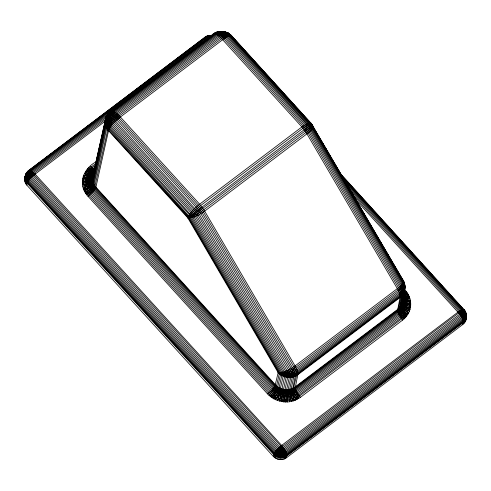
<?xml version="1.0" encoding="UTF-8"?>
<svg xmlns="http://www.w3.org/2000/svg" width="491" height="491" viewBox="0 0 491 491"><rect width="100%" height="100%" fill="white"/><g stroke="black" fill="none" stroke-linecap="round" stroke-linejoin="round"><path stroke-width="0.74" d="M405.081 289.991C409.807 295.103 411.955 302.622 410.028 309.391C406.137 308.857 400.073 305.881 402.227 300.995C402.141 304.598 400.239 308.047 397.366 310.195L295.097 387.479C289.224 391.971 280.134 390.885 275.255 385.41L94.456 186.212L93.468 184.475L93.474 183.456L106.117 126.887C107.038 125.518 108.799 127.629 109.554 128.335L190.471 217.82L281.318 373.485L281.779 375.517L279.06 387.694L279.348 388.553L274.954 398.029L273.818 398.845L270.461 396.63L267.552 393.923L87.999 196.32C77.087 184.763 83.224 168.168 96.506 161.649M215.033 33.247L215.334 32.817C220.011 29.963 225.921 31.467 228.972 35.966L310.742 126.334L402.565 283.35C406.223 287.8 404.823 294.293 400.14 297.417L297.877 374.701C292.035 379.15 283.025 378.076 278.17 372.651L187.783 217.863L311.662 124.07L403.093 280.232C407.346 287.075 403.277 295.392 402.025 302.413L400.404 306.384L397.422 309.588L295.159 386.877C289.316 391.327 280.306 390.253 275.451 384.821L93.468 184.475L92.535 181.676L92.376 177.822L105.387 119.786C105.982 110.389 113.624 115.931 116.821 119.957L196.062 207.165L200.021 212.327L291.942 369.735L293.465 373.283L293.949 376.075L291.151 388.952L292.286 394.383L294.005 399.355L295.318 400.22L300.4 397.342L402.663 320.058C406.174 317.401 408.837 313.639 410.028 309.391L409.046 307.789C410.28 301.904 408.389 295.588 404.431 291.114M107.492 114.863L105.761 118.405L92.541 177.773C91.59 181.351 86.686 181.228 83.691 181.431L82.408 180.578L83.814 179.927C86.692 180.007 90.301 180.191 92.376 177.822L93.658 173.642L92.762 175.938L92.376 180.713C90.056 183.499 85.937 184.475 82.463 184.309L83.697 182.934C83.089 174.477 89.319 167.529 96.162 163.485M105.927 117.92C104.27 122.228 105.412 127.304 108.542 130.655L187.783 217.863C194.031 218.133 199.733 214.512 204.698 211.105L306.961 133.822C309.244 131.705 314.67 128.304 312.153 124.745L312.908 125.917M409.445 311.153C406.395 309.778 401.129 307.9 401.65 303.8L405.032 286.922L404.32 282.92L402.233 279.563M291.151 388.952L290.574 389.719C290.746 393.506 291.089 397.863 293.452 400.889L295.318 400.22L295.484 398.753L293.446 393.917L292.513 389.774L295.379 375.505L293.931 370.239L201.328 211.461L197.241 206.128L118 118.92C115.581 116.336 109.315 109.751 107.007 115.815L109.788 112.273C113.685 111.709 116.631 115.538 119.19 117.932L198.432 205.14L202.599 210.571L294.606 368.121L296.208 371.853L296.724 374.799L293.409 388.565C293.373 392.542 296.233 395.746 297.11 399.404L295.484 398.753C286.517 402.835 275.15 400.435 268.565 393.125L89.012 195.522C85.888 192.091 83.893 187.599 83.697 182.934L82.347 182.437L83.691 181.431M355.331 199.236L457.95 312.172C465.658 312.294 469.464 319.322 462.774 324.526L286.456 457.778C282.552 460.736 276.562 460.024 273.315 456.409L26.815 185.125C21.113 177.84 26.275 169.892 35.131 174.139L281.631 445.423C284.338 448.811 288.094 453.113 286.456 457.778M466.143 317.56C467.002 314.743 465.83 311.607 463.872 309.533L461.632 309.889L457.95 312.172L281.631 445.423C278.164 448.363 273.966 451.585 273.315 456.409M93.468 184.475L91.038 187.132L85.52 190.312L84.661 191.533L86.238 191.693L89.638 189.661L92.369 187.409L93.928 185.359L106.774 128.219L107.394 127.918L109.088 129.194L189.262 217.617L280.152 373.313L280.465 374.682L277.568 387.46L275.844 390.959L272.174 396.323L272.094 397.802L273.536 397.225L278.44 388.037L279.06 387.694M273.536 397.225L273.818 398.845L277.525 400.509L283.479 401.859L284.399 400.687L285.4 390.253L285.001 389.584L287.781 376.885L286.738 373.068L195.363 216.396L191.772 211.523L112.531 124.315C110.917 122.805 107.155 118.282 105.184 121.209M465.591 312.718C465.069 309.404 460.018 311.582 457.95 312.172C460.656 315.566 464.412 319.862 462.774 324.526M402.154 302.02L403.89 304.254L409.285 306.304L410.439 307.575C407.027 307.894 400.908 305.359 402.227 300.995M206.754 36.733L207.147 35.99L207.822 35.953L209.234 37.199L208.024 37.868L205.422 37.003L28.687 170.42L26.029 173.532L24.55 179.436M464.959 311.619L464.879 310.735C462.749 309.287 459.981 311.331 457.95 312.172C460.994 315.062 465.456 319.015 463.713 323.704M465.904 319.402L466.002 318.186M464.517 322.753C466.358 318.045 461.233 314.522 457.95 312.172C460.84 312.436 464.437 312.669 466.284 315.228L465.468 318.604L463.185 321.31L286.867 454.556C283.123 457.397 277.372 456.71 274.26 453.242L27.76 181.958C25.587 179.632 24.912 175.987 26.404 173.127C29.165 171.654 32.461 173.084 35.131 174.139L105.289 121.117M87.999 196.32L93.621 190.993L95.898 187.218L108.542 130.655C105.688 127.016 104.669 121.952 106.191 117.552C109.487 116.232 112.371 120.166 114.563 122.124L193.804 209.332L197.357 213.959L289.119 371.098L290.482 374.277L290.924 376.787L288.131 389.59L288.542 390.149L288.61 395.298L289.549 401.761L293.452 400.889L294.005 399.355M311.644 124.456L312.528 125.297L311.969 126.795L307.237 131.496L203.82 209.675C198.923 213.088 193.767 216.789 187.783 217.863C189.999 212.137 195.013 208.012 199.628 204.207L303.07 126.064L308.999 122.928L310.705 122.928L311.472 123.818L231.789 35.96C228.499 34.775 225.314 38.163 222.65 39.716L120.387 116.999C115.772 120.804 110.757 124.929 108.542 130.655C104.687 125.524 104.847 117.791 109.063 113.004C112.494 108.308 117.748 114.372 120.387 116.999L199.628 204.207L203.82 209.675L295.834 367.243L297.442 371L297.963 373.958L295.165 388.209L296.619 392.039L300.4 397.342M212.253 35.327C215.046 31.191 220.361 37.586 222.65 39.716L301.891 126.924L306.083 132.392L398.097 289.954L399.711 293.716L400.226 296.674L397.434 310.926L398.888 314.756L402.663 320.058M288.131 389.59L287.499 390.253L287.358 391.971L287.536 401.957L285.504 401.994L283.479 401.859L282.767 400.515L284.35 390.142L285.001 389.584M284.399 400.687L285.504 401.994L286.044 400.742L286.456 390.29L289.291 377.493L289.187 375.455L288.199 372.687L196.032 214.702L192.754 210.43L113.513 123.223C111.567 121.51 108.308 117.171 105.54 119.344C104.706 123.321 105.939 127.568 108.542 130.655C109.665 124.45 114.698 119.773 119.356 115.913L221.619 38.629C224.129 36.868 230.119 32.431 232.04 36.794M403.357 281.809L403.369 281.453L404.504 284.528M404.013 283.141L403.872 281.92L402.497 280.134M404.369 291.623L404.811 289.659M404.952 288.818L404.756 284.559L403.344 281.257L311.975 124.953L231.016 35.598C227.75 31.553 221.926 30.559 217.139 32.019M82.758 186.163C86.244 185.518 90.276 184.665 92.535 181.676L105.307 124.082C106.786 121.878 109.622 125.285 110.837 126.42L192.306 216.537L283.902 373.498L284.645 376.769L281.926 388.94L282.282 389.713L279.471 401.116L281.14 400.233L286.167 377.168L285.302 373.338L193.497 215.997L190.876 212.591L111.635 125.383C110.211 124.051 106.897 120.062 105.154 122.646L92.511 179.209C90.939 182.308 86.754 182.56 83.697 182.934M313.78 128.083L311.846 124.775L403.295 280.705C403.252 284.228 399.748 286.505 397.348 288.604L295.085 365.893C290.12 369.3 284.418 372.921 278.17 372.651L274.923 386.098L271.498 390.443L267.552 393.923M94.849 167.314C85.489 172.458 83.402 186.212 91.007 193.767L270.559 391.37C277.292 398.925 289.837 400.417 297.951 394.218L400.214 316.934C407.37 311.895 409.058 301.136 403.952 294.066L406.039 293.207L406.339 291.501L404.093 292.483C410.445 299.958 409.089 312.356 400.987 318.021L298.718 395.304C290.089 401.902 276.74 400.312 269.571 392.266L90.025 194.669C81.451 186.175 84.63 170.978 95.211 165.688M92.296 178.779L94.456 186.212L92.179 189.145L87.06 193.031L86.741 194.81L91.093 191.834L95.045 187.034L94.941 186.046L107.897 129.329L188.458 217.789L279.029 372.89L279.256 373.725L276.537 385.895L276.746 386.828C275.445 390.584 272.02 393.131 270.461 396.63L272.174 396.323M25.538 175.287L26.404 173.127M24.642 180.657C24.967 175.594 31.178 174.741 35.131 174.139L31.706 171.114L29.104 170.248C25.587 172.715 25.244 178.172 28.22 181.191L274.727 452.475C277.679 455.758 283.129 456.409 286.676 453.721L462.995 320.47C465.763 318.469 466.732 314.486 465.173 311.441M26.176 174.237C26.674 169.475 32.817 172.636 35.131 174.139C31.663 177.079 27.465 180.301 26.815 185.125M24.924 181.86C25.323 176.864 31.142 175.33 35.131 174.139C32.922 172.261 28.165 168.836 26.459 172.985M25.385 183.02C25.87 178.086 31.209 175.925 35.131 174.139C31.884 173.826 27.011 173.028 25.072 176.337M26.017 184.119C26.588 179.246 31.381 176.515 35.131 174.139C31.7 174.244 26.876 174.145 24.973 177.552L25.808 181.136L27.232 183.241L273.739 454.525C276.985 458.134 282.976 458.852 286.879 455.893L463.197 322.642C465.413 320.961 466.861 317.996 466.284 315.228M94.824 168.431L95.487 165.455M95.825 163.963L96.488 160.987M96.819 159.501L97.488 156.525M97.819 155.033L101.312 139.401M104.141 126.752L104.81 123.775M105.142 122.284L106.301 117.073L107.142 115.901L108.173 115.753L110.291 116.496L113.808 119.147L197.824 211.879L290.543 370.453L291.992 373.841L292.458 376.505L289.665 389.351L289.592 392.714L290.592 398.962L291.525 401.405L292.476 399.852M274.254 457.305C274.991 452.536 278.55 448.878 281.631 445.423C283.908 449.259 286.928 453.819 285.388 458.465M275.316 458.078L276.998 453.046L281.631 445.423C283.399 449.633 285.664 454.371 284.221 459.005M276.482 458.711L277.974 453.574L281.631 445.423L283.436 454.144L282.976 459.386M277.728 459.183L281.631 445.423L282.343 454.316L281.674 459.594M279.023 459.49L281.631 445.423L281.233 454.347L280.349 459.631M409.046 307.789L407.604 312.055L404.124 317.02L404.142 318.837C401.196 316.646 398.76 313.246 398.133 309.563L401.356 295.723L400.84 292.783L399.238 289.046L307.237 131.496L303.07 126.064L223.828 38.857C221.103 36.322 216.703 30.724 212.763 34.321M400.404 306.384L403.203 293.514L402.718 290.721L401.196 287.174L309.275 129.759L305.316 124.604L226.075 37.396C223.153 34.161 218.354 29.503 214.002 33.492C218.139 30.307 222.202 35.469 224.97 38.083L304.211 125.291L308.305 130.618L400.275 288.113L401.847 291.777L402.35 294.661L399.545 307.562C399.557 311.104 402.724 313.694 405.149 315.879L406.708 316.038L406.069 314.663L403.05 312.178L400.932 309.594L400.097 307.372L400.404 306.384L402.117 309.49L407.776 314.492L406.069 314.663M465.155 321.709C467.094 316.965 461.374 313.952 457.95 312.172C460.49 311.779 463.891 310.84 465.928 312.902L466.333 315.081L466.082 313.362L464.596 310.447M465.621 320.586L466.352 316.965M24.648 178.221L25.397 175.913M25.563 174.649C24.66 177.404 25.483 180.535 27.428 182.646L273.929 453.93C277.139 457.508 283.074 458.213 286.934 455.286L463.252 322.041L464.977 320.285L466.069 318.131C464.983 314.7 461.031 313.313 457.95 312.172L461.706 312.153L464.633 312.822L466.198 314.056L466.425 316.302M281.926 388.94L281.282 389.394L277.525 400.509M400.619 306.556L403.909 292.286L403.436 289.616L401.988 286.235L310.134 128.943L306.353 124.02L227.112 36.807C224.872 34.836 221.116 29.834 217.93 32.338M107.867 114.642L108.364 113.66M205.588 37.273L206.024 36.512L207.454 35.88M27.257 172.034L28.687 170.42M86.238 191.693L85.624 193.209L87.06 193.031M95.058 168.352C86.576 173.292 85.011 185.936 91.946 192.84L271.498 390.443C277.826 397.544 289.622 398.95 297.245 393.125L399.508 315.842C405.824 311.362 407.72 302.069 403.706 295.453L406.861 294.539L407.456 293.102L406.039 293.207M83.642 175.158C86.582 175.974 91.799 177.816 93.456 174.139C90.97 176.294 86.901 174.919 84.391 173.452L86.207 172.85L90.632 174.164L93.542 173.679C90.718 178.319 91.688 184.616 95.371 188.501L274.923 386.098C279.901 391.683 289.174 392.788 295.165 388.209L397.434 310.926C400.619 308.557 402.595 304.61 402.393 300.621L404.83 302.413L410.74 303.874L409.408 304.807L405.824 303.984L403.277 302.659L402.233 301.063M210.743 35.659L210.977 35.315L211.253 36.211M276.537 385.895L268.945 395.329L270.891 395.341M311.945 124.432C311.202 127.077 307.2 128.937 305.126 130.968L201.648 209.154L194.062 214.377L187.783 217.863L192.57 212.431L200.745 205.496L304.181 127.347L309.085 124.18L311.398 123.591M405.149 315.879L405.498 317.493C402.172 316.063 399.619 312.429 398.852 308.882L400.097 307.372M209.43 35.696L210.977 35.315M25.82 174.029L27.017 172.12M274.954 398.029L275.635 399.754L276.979 397.544L280.066 389.762L283.178 376.216L282.57 373.547L191.582 217.605L189.379 214.616L110.137 127.408C109.143 126.482 106.835 123.707 105.626 125.5L92.983 182.069L93.081 183.56L90.596 186.083L83.863 189.79L85.52 190.312M94.076 172.85L93.572 173.108C90.043 177.932 90.841 185.015 94.91 189.268L274.463 386.871C279.6 392.634 289.168 393.776 295.355 389.044L397.624 311.76C401.497 308.925 403.534 303.806 402.497 299.093L405.511 300.234L410.329 300.148M109.063 113.004L110.923 111.31M216.451 32.713L218.207 31.946M208.147 35.904L209.767 35.346L210.608 36.886M90.418 166.253L94.61 169.714C87.453 174.679 86.754 185.807 92.824 191.907L272.376 389.51C278.336 396.2 289.445 397.526 296.619 392.039L398.888 314.756C404.455 310.772 406.468 302.769 403.399 296.638L407.579 295.926L408.42 294.778L406.861 294.539M295.484 398.753L296.902 398.048L298.804 398.44L294.766 390.609L294.275 388.05L295.159 386.877M94.192 172.292L93.572 172.396C89.233 177.398 89.792 185.414 94.321 190.103L273.874 387.706C279.232 393.721 289.217 394.911 295.668 389.977L397.931 312.693C402.289 309.526 404.357 303.598 402.755 298.436L406.278 299.019L409.862 298.313L408.181 297.35L403.068 297.626C405.339 303.266 403.271 310.152 398.354 313.694L296.091 390.977C289.309 396.169 278.808 394.917 273.174 388.596L93.621 190.993C88.546 185.788 88.306 176.674 93.591 171.525L94.29 171.592M93.069 175.029C92.615 179.859 86.017 178.258 82.641 178.736L83.814 179.927M92.762 175.938C90.227 178.521 86.195 177.03 83.053 176.92L84.053 178.448M108.057 114.084L109.788 112.273M409.408 303.297L410.617 302.002L404.731 301.228L402.313 299.633M291.55 389.4L292.575 388.399L293.409 388.565M404.124 317.02L296.902 398.048M401.46 304.813L401.11 305.126C401.313 309.14 405.922 310.778 408.69 312.859L406.892 313.387M27.453 171.562L205.005 37.169L206.84 36.408L208.601 37.494M111.445 111.15C105.516 115.569 104.417 124.659 108.542 130.655C108.671 124.155 113.562 118.816 118.319 114.906L220.588 37.623C223.571 35.34 229.223 32.111 231.979 36.322M108.861 113.568L110.187 112.04L214.941 33.044M282.767 400.515L281.46 401.57L281.14 400.233M408.181 297.35L409.224 296.521L407.579 295.926M28.202 171.212L31.252 168.904M36.131 165.215L41.011 161.527M45.896 157.838L51.383 153.689M56.262 150.001L61.148 146.312M66.027 142.623L71.52 138.474M73.957 136.633L75.178 135.706M76.4 134.786L81.279 131.097M86.158 127.408L91.044 123.72M94.094 121.418L95.309 120.491M96.531 119.571L101.41 115.882M106.295 112.194L111.175 108.505M116.054 104.816L121.547 100.667M126.426 96.979L131.306 93.29M136.191 89.601L141.07 85.913M146.557 81.764L151.443 78.075M156.322 74.386L161.201 70.698M166.695 66.549L171.574 62.86M176.453 59.172L181.339 55.483M186.826 51.334L191.097 48.106M196.59 43.957L201.47 40.268M213.186 34.02L31.706 171.114C29.613 172.58 29.411 175.821 31.185 177.619L277.685 448.903C279.44 450.855 282.681 451.241 284.792 449.639L461.11 316.394C463.197 314.927 463.4 311.687 461.632 309.889L345.081 181.627M123.99 102.03L125.211 101.109M134.338 94.211L135.559 93.29M144.078 86.852L145.299 85.931M162.343 73.049L164.773 71.207M182.431 57.87L183.646 56.95M192.165 50.505L193.386 49.591M210.43 36.708L211.646 35.788M107.566 114.986L32.529 171.697C30.921 172.82 30.761 175.312 32.124 176.692L278.624 447.976C279.974 449.48 282.466 449.774 284.086 448.547L460.405 315.296C462.013 314.172 462.166 311.681 460.803 310.3L347.352 185.438M106.596 117.073L33.382 172.402L32.498 173.845L32.707 175.201L279.612 447.074L280.852 447.86L283.313 447.461L459.631 314.215L460.435 313.105L460.515 312.086L459.907 310.821L350.065 189.937M105.639 119.276L34.253 173.225L33.916 174.636L281.251 446.614L282.491 446.411L459.214 312.601L458.95 311.454L351.685 193.405M288.542 390.149L289.665 389.351L290.574 389.719M215.334 32.817L216.255 32.375M219.716 31.762L220.072 31.51C224.068 31.191 228.198 32.394 231.108 35.266M221.245 31.749L223.436 31.584M224.283 32.234C226.91 31.651 229.659 34.069 231.519 35.855C232.096 37.69 228.978 32.203 227.296 32.805C223.902 31.817 220.312 33.198 217.599 35.242L115.336 112.525C110.052 116.643 106.4 123.978 108.542 130.655C104.693 124.469 106.197 115.545 112.065 111.144L214.328 33.861C218.783 29.577 224.958 31.731 228.082 36.334L310.067 126.96L402.006 284.166C405.302 288.174 404.952 293.906 400.226 296.674L297.963 373.958C292.188 378.322 283.295 377.8 278.17 372.651C284.461 374.068 290.795 370.73 295.834 367.243L398.097 289.954C400.84 287.886 406.174 283.006 402.319 279.717M225.756 32.725L226.59 32.48M205.76 36.813L204.704 37.494L205.422 37.003M285.4 390.253L286.572 389.67L287.499 390.253M207.822 35.953L29.626 170.236C26.373 172.513 26.054 177.558 28.809 180.357L275.31 451.634C278.041 454.678 283.086 455.28 286.363 452.788L462.688 319.543C465.934 317.26 466.254 312.215 463.498 309.422M409.285 306.304L410.679 305.733L409.408 304.807M206.024 36.512L206.392 36.371M94.456 186.212L94.941 186.046M282.282 389.713L283.448 389.345L284.35 390.142M207.147 35.99L208.871 35.634L209.909 36.997M206.914 36.279L209.964 35.456M228.665 34.082L229.272 34.069M93.081 183.56L93.474 183.456M93.572 173.108L91.271 173.163L87.03 171.574L85.305 171.819L86.207 172.85M208.344 35.628L211.081 35.426M210.387 36.236L207.257 37.426L30.939 170.672C28.404 172.445 28.159 176.373 30.307 178.546L276.807 449.83C278.931 452.199 282.859 452.665 285.412 450.726L461.73 317.481C464.265 315.707 464.511 311.779 462.362 309.606L342.724 177.932M279.348 388.553L280.459 388.387L281.282 389.394M289.549 401.761L287.536 401.957L286.044 400.742M397.422 309.588L398.133 309.563M211.173 35.726L208.245 36.199L206.558 37.132L30.239 170.377C27.318 172.427 27.036 176.956 29.509 179.467L276.01 450.75C278.465 453.481 282.994 454.022 285.94 451.788L462.258 318.536C465.18 316.492 465.468 311.957 462.988 309.447L342.319 176.643M229.991 35.021L231.292 35.653L231.697 36.463M276.746 386.828L277.746 386.859L278.44 388.037M93.572 172.396L91.068 171.924L87.95 170.359L86.373 170.273L87.03 171.574M210.86 35.395L212.137 35.524M95.045 187.034L95.898 187.218M93.591 171.525L87.588 168.818L87.95 170.359M228.162 33.235L231.273 36.187M224.872 31.952L226.259 32.486M231.924 36.678C229.751 31.534 222.779 33.885 219.563 36.715L117.3 113.998C112.384 117.963 107.793 124.008 108.542 130.655C105.025 124.297 107.007 115.631 112.77 111.279L215.033 33.996C219.471 30.209 226.474 30.755 229.757 35.72L311.288 125.788L402.976 282.589C406.511 286.854 404.467 292.918 400.183 295.803L297.92 373.086C292.249 377.34 283.546 377.456 278.17 372.651C284.381 375.038 291.347 372.172 296.484 368.557L398.747 291.273C402.135 288.904 406.204 283.773 402.737 279.852M93.664 170.487L88.939 167.474L88.975 169.217M84.918 188.888L83.224 187.998C86.6 186.463 91.24 185.776 92.983 182.069L92.535 181.676M231.071 35.475C228.039 31.277 221.926 33.161 218.563 35.917L116.299 113.2C111.205 117.239 107.038 123.959 108.542 130.655C105.405 124.162 107.928 115.839 113.556 111.555L215.825 34.272C220.103 30.645 227.124 30.78 230.445 35.598L311.705 125.322L403.234 281.889C406.609 286.124 404.05 292.047 400.012 294.815L297.742 372.098C292.206 376.204 283.792 377.027 278.17 372.651C284.221 375.842 291.764 373.596 297.024 369.815L399.287 292.532C402.81 290.064 406.364 284.762 403.166 280.723M278.17 372.651C284.019 376.499 292.047 374.952 297.442 371L399.711 293.716C402.688 291.482 405.235 287.873 404.596 283.976M227.855 33.173L229.039 34.026M310.705 122.928L311.282 124.002M293.913 387.706L294.275 388.05M463.872 309.533L464.995 311.128M231.016 35.248L311.22 123.529M340.349 173.556L464.112 309.766M340.76 174.348L464.21 310.134M348.131 182.916L349.678 184.622M357.927 193.7L359.473 195.406M368.244 205.054L369.275 206.189M378.555 216.402L379.586 217.538M401.761 241.94L402.792 243.076M411.562 252.724L412.593 253.859M421.358 263.507L422.389 264.643M431.159 274.291L432.19 275.426M440.955 285.075L442.501 286.781M450.756 295.858L452.303 297.558M460.552 306.642L462.099 308.342M311.196 123.486L311.711 124.119M311.662 124.07L312.11 124.677M231.371 36.236C228.432 30.939 220.895 31.043 216.684 34.689L114.415 111.973C108.953 116.177 105.86 124.051 108.542 130.655M403.332 281.233L404.449 283.393M316.873 133.374L317.64 134.7M320.347 139.327L321.12 140.653M322.28 142.636L323.053 143.961M325.754 148.589L326.527 149.915M327.687 151.897L328.461 153.223M334.641 163.804L335.795 165.786M338.115 169.757L339.275 171.74M340.435 173.728L341.208 175.048M345.842 182.99L346.615 184.309M349.316 188.943L350.089 190.263M351.249 192.245L352.022 193.571M354.723 198.198L355.496 199.524M356.656 201.506L357.43 202.832M358.203 204.152L359.357 206.14M362.063 210.768L362.837 212.094M363.61 213.413L364.77 215.402M365.537 216.721L366.311 218.047M367.084 219.367L368.244 221.355M369.017 222.675L370.177 224.663M374.811 232.599L375.584 233.919M380.218 241.86L380.991 243.18M383.692 247.814L384.465 249.133M385.625 251.122L386.399 252.442M387.559 254.43L388.332 255.75M391.032 260.383L391.806 261.703M392.579 263.029L393.739 265.011M394.512 266.337L395.28 267.656M396.053 268.982L397.213 270.964M397.986 272.29L399.146 274.273M403.375 281.644L404.044 282.896M275.451 384.821L275.973 386.147M404.541 284.203L404.977 287.382"/></g></svg>
